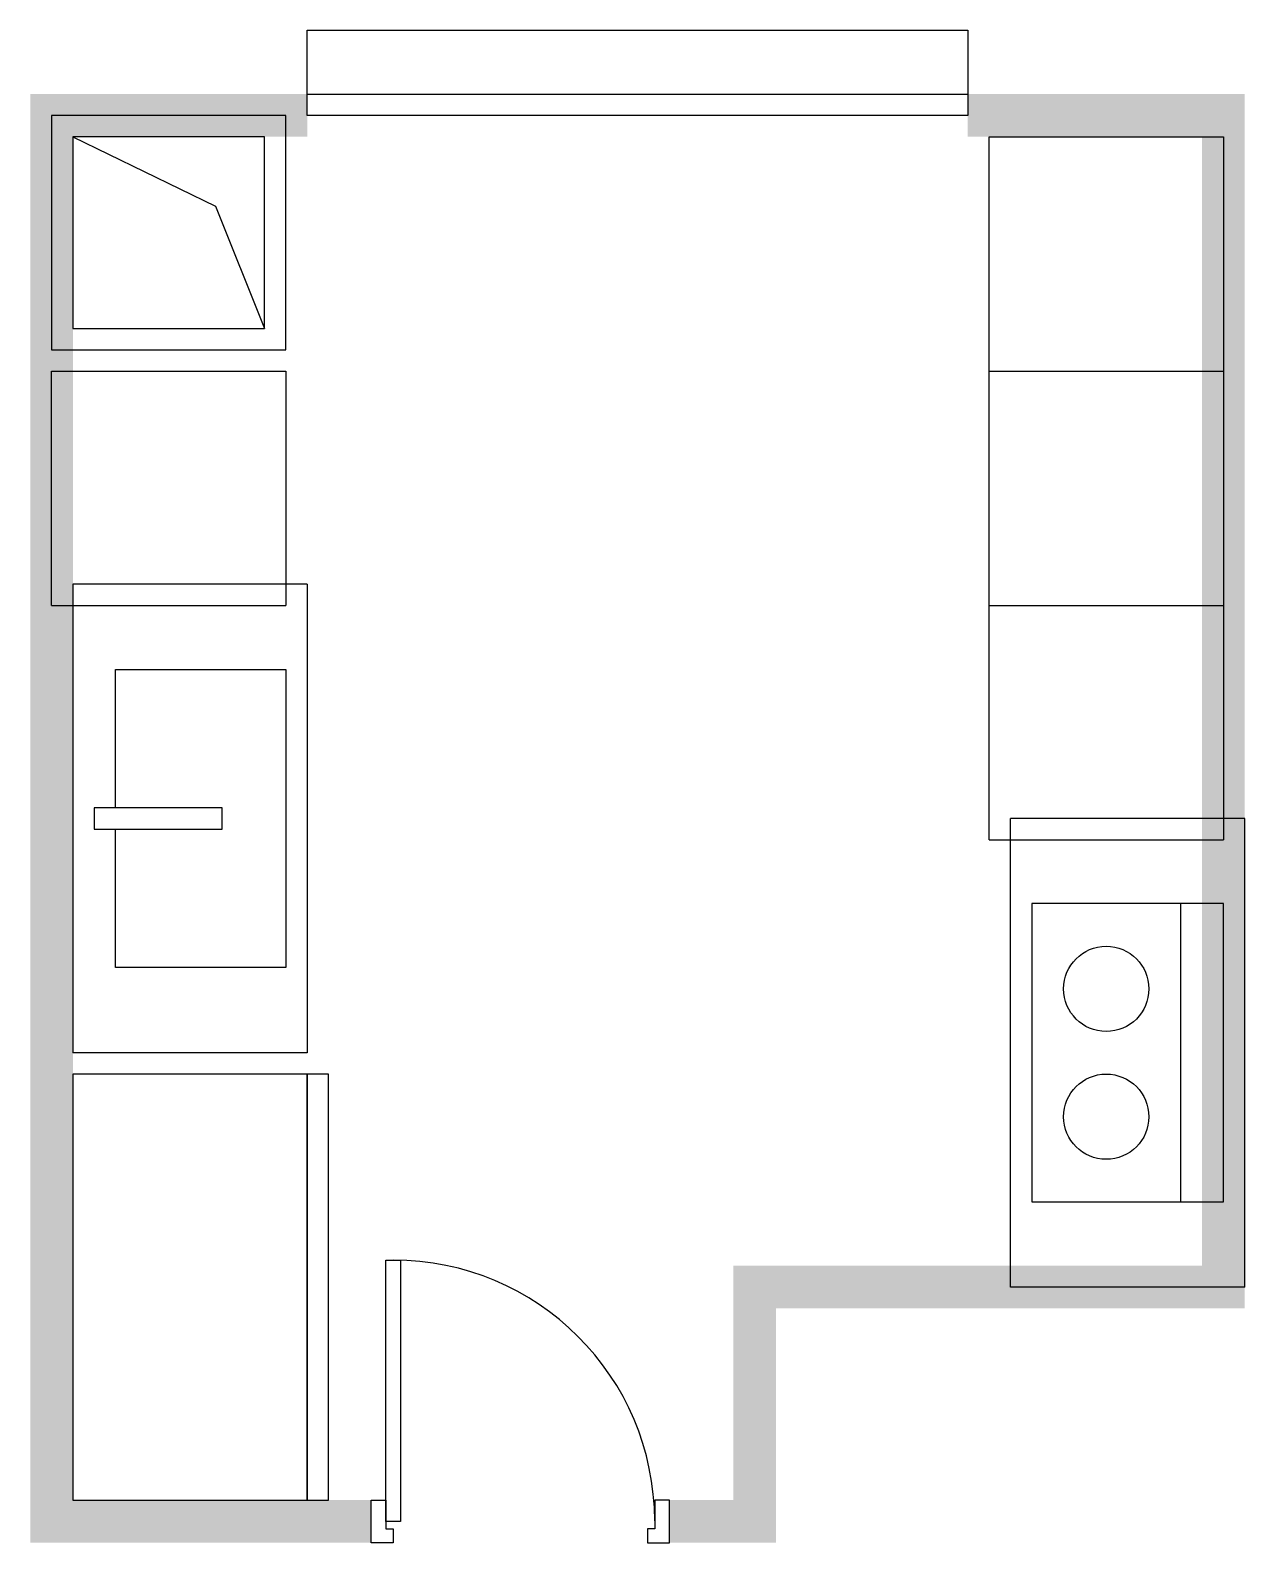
# Model space of a CAD drawing. Header units: millimetres. Extents: x 2150 to 5000, y -600 to 2950.
import ezdxf

# ---------------------------------------------------------------- set-up
doc = ezdxf.new("R2010")
doc.units = ezdxf.units.MM

# ---------------------------------------------------------------- blocks, each defined once
blk = doc.blocks.new('Door_Narrow_Mirror')
at = {"color": 7}
for points in [[(50, -200), (-50, -200), (-50, -234.6), (17.3, -234.6), (17.3, -251.9), (50, -251.9)], [(0, -865.4), (-613.5, -865.4), (-613.5, -830.8), (0, -830.8)]]:
    blk.add_lwpolyline(points, close=True, dxfattribs=at)
for points in [[(50, -900), (-50, -900), (-50, -865.4), (17.3, -865.4), (17.3, -848.1), (50, -848.1), (50, -900)], [(-50, -900), (-50, -865.4), (17.3, -865.4), (17.3, -848.1), (50, -848.1), (50, -900)]]:
    blk.add_lwpolyline(points, dxfattribs=at)
blk.add_arc((0, -848.1), 613.5, 90.1, 180, dxfattribs=at)
for points in [[(50, -200), (-50, -200), (50, 0), (-50, 0)], [(50, -1100), (-50, -1100), (50, -900), (-50, -900)]]:
    blk.add_solid(points, dxfattribs=at)
blk = doc.blocks.new('Shaft')
for points in [[(0, 0), (550, 0), (550, 550), (0, 550)], [(50, 50), (500, 50), (500, 500), (50, 500)]]:
    blk.add_lwpolyline(points, close=True)
blk.add_lwpolyline([(50, 500), (385, 337.3), (500, 50)])
blk = doc.blocks.new('counter')
for p, q in [((0, -600), (0, -50)), ((0, -50), (550, -50)), ((550, -50), (550, -600)), ((0, -600), (550, -600))]:
    blk.add_line(p, q)
blk = doc.blocks.new('Frig')
for points in [[(600, -50), (50, -50), (50, -1050), (600, -1050)], [(650, -50), (600, -50), (600, -1050), (650, -1050)]]:
    blk.add_lwpolyline(points, close=True)
blk = doc.blocks.new('Sink')
for p, q in [((600, 550), (50, 550)), ((50, 550), (50, -550)), ((600, 550), (600, -550)), ((600, -550), (50, -550))]:
    blk.add_line(p, q)
blk.add_lwpolyline([(150, 25), (150, 350), (550, 350), (550, -350), (150, -350), (150, -25)])
blk.add_lwpolyline([(100, -25), (400, -25), (400, 25), (100, 25)], close=True)
blk = doc.blocks.new('Stove')
for p, q in [((-600, 550), (-600, -550)), ((-600, 550), (-50, 550)), ((-50, 550), (-50, -550)), ((-450, 350), (-450, -350)), ((-600, -550), (-50, -550))]:
    blk.add_line(p, q)
blk.add_lwpolyline([(-550, -350), (-100, -350), (-100, 350), (-550, 350)], close=True)
for centre in [(-275, 150), (-275, -150)]:
    blk.add_circle(centre, 100)
blk = doc.blocks.new('AllBlock')
at = {"true_color": 0xffffff}
blk.add_line((2800, 2800), (4350, 2800), dxfattribs=at)
blk.add_lwpolyline([(2800, 2750), (2800, 2950), (4350, 2950), (4350, 2750)], close=True, dxfattribs=at)
for points in [[(2150, 2800), (2150, 2150), (2250, 2800), (2250, 2150)], [(2150, 2800), (2150, 2700), (2800, 2800), (2800, 2700)], [(4350, 2800), (4350, 2700), (5000, 2800), (5000, 2700)], [(4900, 2800), (4900, 2150), (5000, 2800), (5000, 2150)], [(2150, 2250), (2150, 1600), (2250, 2250), (2250, 1600)], [(4900, 2250), (4900, 1600), (5000, 2250), (5000, 1600)], [(2150, 1700), (2150, 1050), (2250, 1700), (2250, 1050)], [(4900, 1700), (4900, 1050), (5000, 1700), (5000, 1050)], [(2150, 1150), (2150, 500), (2250, 1150), (2250, 500)], [(4900, 1150), (4900, 500), (5000, 1150), (5000, 500)], [(2150, 600), (2150, -50), (2250, 600), (2250, -50)], [(4900, 600), (4900, -50), (5000, 600), (5000, -50)], [(2150, 50), (2150, -600), (2250, 50), (2250, -600)], [(3800, 50), (3800, -50), (4450, 50), (4450, -50)], [(3800, 50), (3800, -600), (3900, 50), (3900, -600)], [(4350, 50), (4350, -50), (5000, 50), (5000, -50)], [(2150, -500), (2150, -600), (2800, -500), (2800, -600)]]:
    blk.add_solid(points)
for name, p in [('Shaft', (2200, 2200)), ('counter', (4400, 2750)), ('counter', (2200, 2200)), ('counter', (4400, 2200)), ('Sink', (2200, 1100)), ('counter', (4400, 1650)), ('Frig', (2200, 550))]:
    blk.add_blockref(name, p)
for name, p, rotation in [('Stove', (4400, 550), 180), ('Door_Narrow_Mirror', (3850, -550), -90)]:
    blk.add_blockref(name, p, dxfattribs=dict(rotation=rotation))

msp = doc.modelspace()

# ---------------------------------------------------------------- block references
msp.add_blockref('AllBlock', (0, 0))

doc.saveas('drawing.dxf')
